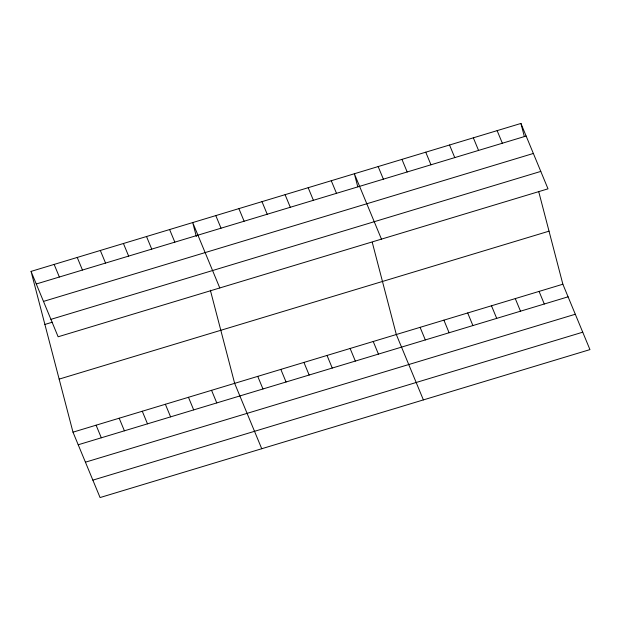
<?xml version="1.0" encoding="UTF-8"?>
<svg xmlns="http://www.w3.org/2000/svg" width="621" height="621" viewBox="0 0 621 621"><rect width="100%" height="100%" fill="white"/><g stroke="black" fill="none" stroke-linecap="round" stroke-linejoin="round"><path stroke-width="0.93" d="M31.05 271.393L520.926 123.447L548.009 188.831L58.133 336.776L31.05 271.393L72.991 432.169L100.074 497.553L589.95 349.607L562.867 284.224L538.811 191.998M36.266 283.991L526.142 136.046M43.486 301.41L533.354 153.465M50.914 319.357L540.79 171.412M44.891 324.449L52.28 322.221M59.15 379.113L549.026 231.167M72.991 432.169L562.867 284.224M78.215 444.768L568.083 296.822M85.426 462.187L575.302 314.242M92.863 480.134L582.739 332.188M497.134 130.635L502.35 143.234M539.075 291.412L544.291 304.003M473.334 137.823L478.55 150.414M515.283 298.6L520.499 311.191M449.542 145.011L454.758 157.602M491.49 305.78L496.707 318.379M425.75 152.192L430.966 164.79M467.691 312.968L472.907 325.567M401.958 159.38L407.174 171.97M443.899 320.157L449.115 332.747M378.158 166.568L383.374 179.159M420.107 327.345L425.323 339.935M381.449 239.132L354.366 173.748L357.766 186.781M423.39 399.908L396.314 334.525L372.251 242.299M331.272 180.727L336.489 193.317M373.221 341.503L378.437 354.094M308.179 187.697L313.395 200.296M350.12 348.474L355.344 361.073M285.086 194.676L290.302 207.267M327.026 355.453L332.243 368.043M261.992 201.646L267.209 214.245M303.933 362.423L309.149 375.022M238.899 208.625L244.115 221.216M280.839 369.402L286.056 381.993M215.805 215.596L221.022 228.194M257.746 376.373L262.962 388.971M219.787 287.95L192.712 222.574L196.352 236.539M261.736 448.727L234.653 383.351L210.356 290.209M169.611 229.545L174.835 242.143M211.559 390.322L216.776 402.92M146.517 236.523L151.734 249.114M188.466 397.3L193.682 409.891M123.424 243.494L128.64 256.093M165.372 404.271L170.589 416.87M100.33 250.473L105.547 263.063M142.279 411.249L147.495 423.84M77.237 257.443L82.453 270.042M119.185 418.22L124.402 430.819M54.143 264.422L59.36 277.013M96.092 425.199L101.308 437.789M520.926 123.447L524.326 136.48"/></g></svg>
